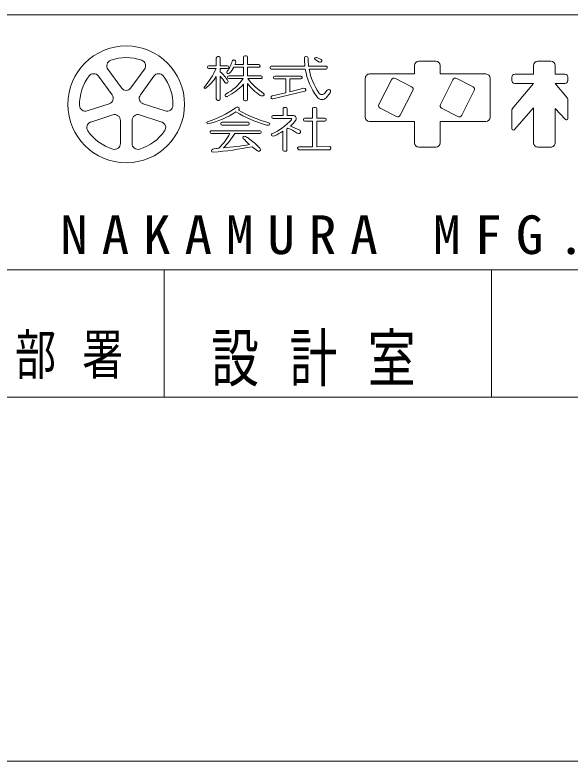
# Model space of a CAD drawing. Units: millimetres on the paper. Extents: x 0 to 420, y -594 to 297.
# Drawn here: x 307.79 to 338.32, y -594 to -553 of the extents above; entities that cross this region are included whole.
import ezdxf

# ---------------------------------------------------------------- set-up
doc = ezdxf.new("R2010")
doc.units = ezdxf.units.MM
for name, color, linetype, lineweight in [('0_2', 7, 'Continuous', 13), ('FMT', 7, 'Continuous', 13), ('FMT-TXT', 7, 'Continuous', 13)]:
    doc.layers.add(name, color=color, linetype=linetype, lineweight=lineweight)
doc.styles.add('ＭＳ ゴシック', font='')
doc.styles.get('ＭＳ ゴシック').set_extended_font_data('MS Gothic')

msp = doc.modelspace()

# ---------------------------------------------------------------- linework, layer by layer
at = {"layer": '0_2'}
msp.add_line((420, -594), (0, -594), dxfattribs=at)
at = {"layer": 'FMT'}
for p, q in [((28, -553), (403, -553)), ((307, -567), (392, -567)), ((316, -567), (316, -574)), ((334, -567), (334, -574)), ((403, -574), (28, -574))]:
    msp.add_line(p, q, dxfattribs=at)
at = {"layer": 'FMT-TXT'}
for p, q in [((318.864, -555.791), (318.864, -555.369)), ((318.944, -555.289), (319, -555.289)), ((319.08, -555.369), (319.08, -555.791)), ((319.834, -555.48), (319.876, -555.492)), ((320.361, -555.733), (320.361, -555.323)), ((320.441, -555.243), (320.5, -555.243)), ((320.58, -555.323), (320.581, -555.733)), ((323.808, -555.279), (323.79, -555.279)), ((324.285, -555.361), (324.282, -555.365)), ((324.287, -555.426), (324.517, -555.587)), ((324.384, -555.342), (324.627, -555.444)), ((324.664, -555.549), (324.665, -555.547)), ((329.999, -555.546), (330.933, -555.546)), ((337.251, -555.546), (336.542, -555.546)), ((318.378, -555.855), (318.378, -555.872)), ((318.864, -555.791), (318.442, -555.791)), ((318.442, -555.936), (318.854, -555.937)), ((319.08, -555.791), (319.482, -555.791)), ((319.482, -555.936), (319.08, -555.937)), ((319.08, -555.937), (319.08, -556.135)), ((319.546, -555.855), (319.546, -555.872)), ((320.361, -555.877), (319.828, -555.877)), ((319.89, -555.733), (320.361, -555.733)), ((320.361, -556.354), (320.361, -555.877)), ((320.581, -555.733), (321.206, -555.733)), ((320.581, -555.877), (320.581, -556.354)), ((321.206, -555.878), (320.581, -555.877)), ((321.27, -555.797), (321.27, -555.814)), ((321.823, -555.875), (321.823, -555.913)), ((323.734, -555.811), (321.887, -555.811)), ((324.898, -555.809), (323.94, -555.811)), ((324.962, -555.913), (324.962, -555.873)), ((329.759, -556.246), (329.759, -555.786)), ((331.173, -555.784), (331.176, -556.246)), ((336.302, -555.785), (336.301, -556.258)), ((337.491, -556.258), (337.491, -555.786)), ((313.133, -557.39), (312.385, -556.36)), ((313.65, -557.014), (312.902, -555.984)), ((314.168, -557.014), (314.916, -555.984)), ((314.686, -557.39), (315.434, -556.36)), ((319.483, -556.215), (319.484, -556.215)), ((319.544, -556.354), (320.361, -556.354)), ((320.581, -556.354), (321.327, -556.354)), ((321.887, -555.977), (323.755, -555.977)), ((323.511, -556.357), (322.072, -556.357)), ((323.967, -555.977), (324.898, -555.977)), ((327.295, -556.245), (329.759, -556.246)), ((331.176, -556.246), (333.679, -556.246)), ((336.301, -556.258), (335.271, -556.258)), ((338.033, -556.255), (337.491, -556.258)), ((318.864, -556.386), (318.864, -557.618)), ((319.078, -557.618), (319.08, -556.374)), ((319.443, -556.743), (319.466, -556.732)), ((319.48, -556.434), (319.48, -556.418)), ((320.346, -556.498), (319.544, -556.498)), ((320.58, -557.638), (320.581, -556.765)), ((321.327, -556.498), (320.598, -556.498)), ((321.391, -556.418), (321.391, -556.434)), ((322.008, -556.421), (322.008, -556.45)), ((322.071, -556.514), (322.682, -556.515)), ((322.682, -556.515), (322.682, -557.273)), ((322.913, -556.515), (323.511, -556.515)), ((322.913, -557.217), (322.913, -556.515)), ((323.575, -556.451), (323.575, -556.421)), ((327.055, -558.616), (327.055, -556.485)), ((328.494, -556.56), (327.804, -557.914)), ((328.709, -556.49), (329.601, -556.945)), ((331.872, -556.56), (331.182, -557.914)), ((332.087, -556.49), (332.979, -556.945)), ((333.919, -556.486), (333.919, -558.613)), ((335.111, -556.418), (335.111, -556.606)), ((336.301, -556.765), (335.139, -558.165)), ((335.271, -556.766), (336.301, -556.765)), ((337.491, -556.765), (338.175, -557.582)), ((337.491, -556.765), (338.034, -556.765)), ((338.194, -556.605), (338.194, -556.415)), ((318.226, -557.031), (318.216, -557.024)), ((320.361, -556.807), (320.361, -557.637)), ((322.913, -557.217), (323.684, -557.032)), ((323.78, -557.089), (323.782, -557.097)), ((324.823, -557.296), (324.953, -557.137)), ((329.671, -557.16), (328.981, -558.514)), ((333.049, -557.16), (332.359, -558.514)), ((319.351, -557.436), (319.356, -557.448)), ((321.477, -557.414), (321.488, -557.401)), ((321.871, -557.543), (321.871, -557.542)), ((321.931, -557.453), (322.682, -557.273)), ((323.723, -557.196), (321.969, -557.61)), ((324.662, -557.37), (324.668, -557.37)), ((324.902, -557.549), (325.124, -557.277)), ((312.973, -557.882), (311.762, -558.275)), ((314.846, -557.882), (316.056, -558.275)), ((318.944, -557.698), (318.998, -557.698)), ((320.441, -557.717), (320.5, -557.717)), ((324.682, -557.652), (324.685, -557.652)), ((338.194, -557.633), (338.194, -558.695)), ((322.532, -558.156), (322.532, -558.531)), ((322.701, -558.092), (322.596, -558.092)), ((322.765, -558.531), (322.765, -558.156)), ((324.155, -558.156), (324.156, -558.675)), ((324.32, -558.092), (324.219, -558.092)), ((324.384, -558.675), (324.384, -558.156)), ((327.874, -558.13), (328.766, -558.584)), ((331.252, -558.13), (332.144, -558.584)), ((335.121, -558.216), (335.121, -559.246)), ((336.301, -558.107), (335.261, -559.299)), ((336.301, -558.107), (336.301, -560.03)), ((337.491, -558.134), (338.055, -558.749)), ((337.494, -560.03), (337.491, -558.134)), ((313.17, -558.491), (311.96, -558.884)), ((313.589, -558.795), (313.589, -560.068)), ((314.229, -558.795), (314.229, -560.068)), ((314.648, -558.491), (315.859, -558.884)), ((321.923, -558.595), (321.923, -558.626)), ((322.532, -558.531), (321.987, -558.531)), ((321.987, -558.69), (322.964, -558.69)), ((322.765, -558.531), (323.1, -558.531)), ((323.661, -558.739), (323.661, -558.768)), ((324.156, -558.675), (323.725, -558.675)), ((324.832, -558.676), (324.384, -558.675)), ((324.895, -558.77), (324.895, -558.74)), ((319.12, -558.988), (319.12, -558.963)), ((319.184, -558.899), (319.647, -558.898)), ((320.612, -559.052), (319.184, -559.052)), ((319.647, -558.898), (320.612, -558.898)), ((320.676, -558.962), (320.676, -558.988)), ((321.704, -559.059), (321.741, -559.059)), ((321.801, -558.997), (321.801, -558.999)), ((323.725, -558.832), (324.156, -558.834)), ((324.156, -558.834), (324.156, -560.24)), ((324.384, -558.834), (324.831, -558.834)), ((324.384, -560.24), (324.384, -558.834)), ((329.759, -558.856), (327.295, -558.856)), ((329.763, -560.031), (329.759, -558.856)), ((333.68, -558.853), (331.176, -558.856)), ((331.176, -558.856), (331.176, -560.03)), ((318.528, -559.456), (318.528, -559.432)), ((318.592, -559.368), (318.879, -559.369)), ((319.607, -559.52), (318.592, -559.52)), ((318.879, -559.369), (321.259, -559.369)), ((321.259, -559.52), (319.879, -559.52)), ((321.323, -559.433), (321.323, -559.456)), ((322.525, -559.395), (322.525, -560.427)), ((322.746, -560.427), (322.746, -559.267)), ((323.336, -560.304), (323.336, -560.34)), ((324.156, -560.24), (323.4, -560.24)), ((323.4, -560.404), (325.101, -560.404)), ((325.101, -560.239), (324.384, -560.24)), ((325.165, -560.34), (325.165, -560.303)), ((330.936, -560.27), (330.003, -560.27)), ((336.541, -560.27), (337.254, -560.27)), ((322.589, -560.491), (322.682, -560.491))]:
    msp.add_line(p, q, dxfattribs=at)
msp.add_circle((313.909, -557.914), 3.208, dxfattribs=at)
for centre, radius, start, end in [((313.161, -555.796), 0.32, 109.4484, 216), ((313.909, -557.914), 2.567, 70.5516, 109.4484), ((314.657, -555.796), 0.32, 324, 70.5516), ((318.944, -555.369), 0.08, 90, 180), ((319, -555.369), 0.08, 0.0307, 90), ((318.143, -555.117), 1.644, 323.3266, 345.2521), ((319.81, -555.556), 0.08, 73.055, 165.2521), ((319.853, -555.569), 0.08, 348.1504, 73.055), ((320.441, -555.323), 0.08, 90, 180), ((320.5, -555.323), 0.08, 0.1017, 90), ((323.79, -555.359), 0.08, 90, 179.055), ((327.231, -555.415), 3.521, 179.055, 186.4496), ((323.808, -555.379), 0.1, 0.7387, 90), ((327.427, -555.332), 3.52, 180.7387, 187.8171), ((324.31, -555.393), 0.04, 135, 235.1341), ((324.349, -555.425), 0.09, 67.1197, 135), ((324.574, -555.504), 0.1, 235.1341, 333.7088), ((324.598, -555.513), 0.075, 333.7088, 67.1197), ((329.999, -555.786), 0.24, 90, 180), ((330.933, -555.786), 0.24, 0.3785, 90), ((336.542, -555.786), 0.24, 90, 179.8344), ((337.251, -555.786), 0.24, 0, 90), ((315.276, -554.36), 3.91, 318.5318, 336.218), ((318.442, -555.855), 0.064, 90, 180), ((318.442, -555.872), 0.064, 180, 269.9609), ((319.482, -555.855), 0.064, 0, 90), ((319.482, -555.872), 0.064, 270.04, 0), ((318.772, -555.342), 1.184, 313.1417, 333.1564), ((318.772, -555.342), 1.184, 340.707, 348.1504), ((321.206, -555.797), 0.064, 0, 90), ((321.206, -555.814), 0.064, 269.9008, 0), ((321.887, -555.875), 0.064, 90, 180), ((321.887, -555.913), 0.064, 180, 270), ((324.898, -555.873), 0.064, 0, 90.069), ((324.898, -555.913), 0.064, 270, 0), ((313.909, -557.914), 2.567, 142.5516, 181.4484), ((312.126, -556.548), 0.32, 36, 142.5516), ((315.693, -556.548), 0.32, 37.4484, 144), ((313.909, -557.914), 2.567, 358.5516, 37.4484), ((317.838, -557.634), 1.947, 31.4581, 50.3553), ((319.526, -556.147), 0.08, 143.3266, 237.7081), ((319.544, -556.418), 0.064, 89.9534, 180), ((319.527, -556.148), 0.08, 237.7081, 313.1417), ((321.327, -556.418), 0.064, 0, 90), ((322.072, -556.421), 0.064, 90, 180), ((323.511, -556.421), 0.064, 0, 90), ((327.231, -555.415), 3.521, 189.1813, 216.5127), ((327.427, -555.332), 3.52, 190.5641, 213.6121), ((327.295, -556.485), 0.24, 89.9739, 180), ((333.679, -556.486), 0.24, 0, 90), ((335.271, -556.418), 0.16, 90, 180), ((338.034, -556.415), 0.16, 0, 90.296), ((316.616, -554.94), 2.673, 308.6283, 327.2542), ((317.113, -558.151), 2.651, 32.8157, 42.0907), ((319.408, -556.671), 0.08, 212.8157, 296.2523), ((318.025, -554.849), 2.847, 298.3898, 324.6168), ((319.43, -556.66), 0.08, 296.2523, 31.4581), ((319.544, -556.434), 0.064, 180, 270), ((322.675, -555.261), 2.579, 215.6831, 237.2713), ((323.311, -554.504), 3.367, 216.3073, 236.7214), ((321.327, -556.434), 0.064, 269.9975, 0), ((322.072, -556.45), 0.064, 180, 269.8862), ((323.511, -556.451), 0.064, 270, 0), ((328.637, -556.633), 0.16, 63, 153), ((332.015, -556.633), 0.16, 63, 153), ((335.271, -556.606), 0.16, 180, 270.0514), ((338.034, -556.605), 0.16, 270, 0), ((313.909, -556.825), 0.32, 216, 324), ((318.243, -556.982), 0.05, 138.5318, 236.5396), ((318.254, -556.989), 0.05, 236.5396, 308.6283), ((317.773, -554.322), 3.589, 298.1587, 316.156), ((323.703, -557.11), 0.08, 15.3419, 103.4878), ((323.705, -557.118), 0.08, 283.2719, 15.3419), ((325.038, -557.207), 0.11, 320.82, 140.82), ((329.528, -557.087), 0.16, 333, 63), ((332.906, -557.087), 0.16, 333, 63), ((312.874, -557.578), 0.32, 288, 36), ((314.945, -557.578), 0.32, 144, 252), ((319.409, -557.41), 0.064, 118.3898, 204.0477), ((319.429, -557.415), 0.08, 204.0477, 298.1587), ((321.367, -557.296), 0.16, 237.2713, 319.0363), ((321.428, -557.372), 0.064, 319.0363, 56.7214), ((321.95, -557.531), 0.08, 103.4878, 188.3977), ((321.95, -557.532), 0.08, 188.3977, 283.2719), ((324.682, -557.302), 0.35, 216.5127, 270), ((324.662, -557.17), 0.2, 213.6121, 270), ((324.668, -557.17), 0.2, 270, 320.82), ((324.685, -557.372), 0.28, 270, 320.82), ((338.114, -557.633), 0.08, 0, 39.9473), ((311.664, -557.971), 0.32, 181.4484, 288), ((316.155, -557.971), 0.32, 252, 358.5516), ((318.944, -557.618), 0.08, 180, 270), ((318.998, -557.618), 0.08, 270, 359.923), ((320.441, -557.637), 0.08, 180, 270), ((320.5, -557.637), 0.08, 270, 359.9476), ((327.947, -557.987), 0.16, 153, 243), ((331.325, -557.987), 0.16, 153, 243), ((316.938, -554.041), 5.037, 286.5979, 306.3067), ((317.594, -554.92), 4.136, 281.2777, 304.5389), ((320.03, -558.249), 0.185, 80.5116, 126.3067), ((323.561, -552.27), 7.058, 239.1254, 253.5438), ((320.047, -558.146), 0.08, 359.8949, 80.5116), ((323.906, -551.343), 7.887, 240.9998, 254.1342), ((320.001, -558.146), 0.126, 310.5564, 359.8949), ((322.596, -558.156), 0.064, 90, 180.1155), ((322.701, -558.156), 0.064, 0, 90), ((324.219, -558.156), 0.064, 90, 180.1269), ((324.32, -558.156), 0.064, 0, 90), ((335.201, -558.216), 0.08, 140.3251, 180), ((313.269, -558.795), 0.32, 0, 108), ((314.549, -558.795), 0.32, 72, 180), ((320.618, -556.613), 3.2, 294.0522, 317.937), ((321.987, -558.595), 0.064, 90, 180), ((321.987, -558.626), 0.064, 180, 270), ((321.8, -557.835), 1.716, 311.4778, 326.5956), ((322.964, -558.73), 0.04, 317.937, 90), ((323.1, -558.691), 0.16, 326.5956, 90), ((323.725, -558.739), 0.064, 90, 180), ((323.725, -558.768), 0.064, 180, 269.7936), ((324.831, -558.74), 0.064, 0, 89.825), ((324.831, -558.77), 0.064, 270, 0), ((327.295, -558.616), 0.24, 180, 270), ((328.838, -558.441), 0.16, 243, 333), ((332.216, -558.441), 0.16, 243, 333), ((333.679, -558.613), 0.24, 270.0712, 0), ((338.114, -558.695), 0.08, 222.4969, 0), ((312.059, -559.188), 0.32, 108, 214.5516), ((315.76, -559.188), 0.32, 325.4484, 72), ((318.392, -558.922), 0.056, 106.5979, 281.2777), ((319.184, -558.963), 0.064, 90.091, 180), ((319.184, -558.988), 0.064, 180, 270), ((320.612, -558.962), 0.064, 0, 90), ((320.612, -558.988), 0.064, 270, 0), ((321.704, -558.559), 0.5, 253.5438, 270), ((321.741, -558.999), 0.06, 270, 0), ((321.731, -558.997), 0.07, 0, 74.1342), ((321.8, -557.835), 1.716, 303.4477, 305.5445), ((322.005, -561.366), 2.277, 55.9176, 69.6183), ((322.13, -561.73), 2.731, 61.1589, 72.8161), ((313.909, -557.914), 2.567, 214.5516, 253.4484), ((313.909, -557.914), 2.567, 286.5516, 325.4484), ((318.592, -559.432), 0.064, 89.7561, 180), ((318.592, -559.456), 0.064, 180, 270), ((316.606, -557.888), 3.416, 314.3688, 331.4566), ((316.259, -557.276), 4.259, 314.6689, 328.1959), ((321.259, -559.433), 0.064, 0, 90), ((321.259, -559.456), 0.064, 270, 0), ((321.947, -559.59), 0.06, 114.0522, 254.3474), ((321.985, -559.455), 0.2, 254.3474, 294.3427), ((320.346, -555.832), 4.176, 294.3427, 301.4638), ((323.449, -559.231), 0.3, 235.9176, 255.584), ((323.399, -559.425), 0.1, 255.584, 61.1589), ((335.201, -559.246), 0.08, 180, 318.9004), ((320.392, -559.736), 0.069, 73.9653, 223.4196), ((324.532, -555.819), 5.769, 223.4196, 228.2791), ((320.218, -560.343), 0.7, 54.0593, 73.9653), ((317.61, -563.94), 5.143, 44.7785, 54.0593), ((330.003, -560.03), 0.24, 180.1481, 270), ((330.936, -560.03), 0.24, 270, 0), ((336.541, -560.03), 0.24, 180, 270), ((337.254, -560.03), 0.24, 270, 0.092), ((313.269, -560.068), 0.32, 253.4484, 0), ((314.549, -560.068), 0.32, 180, 286.5516), ((318.68, -560.461), 0.0882, 100.5715, 275.2814), ((319.27, -563.622), 3.303, 94.7858, 100.5715), ((316.725, -539.306), 21.334, 275.2814, 281.0904), ((318.01, -544.559), 15.794, 274.5167, 279.7816), ((324.532, -555.819), 5.769, 230.0591, 233.8086), ((321.187, -560.39), 0.104, 233.8086, 44.7785), ((322.589, -560.427), 0.064, 180, 270), ((322.682, -560.427), 0.064, 270, 0.0761), ((323.4, -560.304), 0.064, 90, 180), ((323.4, -560.34), 0.064, 180, 270), ((325.101, -560.303), 0.064, 0, 90.0678), ((325.101, -560.34), 0.064, 270, 0)]:
    msp.add_arc(centre, radius, start, end, dxfattribs=at)

# ---------------------------------------------------------------- texts
at = {"layer": 'FMT-TXT', "attachment_point": 7, "style": 'ＭＳ ゴシック'}
for s, insert, char_height in [('\\T1.5;\\W1.05;NAKAMURA\\~MFG.\\~CORPORATION', (310.279, -566.175), 2.126), ('\\T1.64;\\W0.75;部署', (307.8, -573), 2.199), ('\\T1.64;\\W0.75;設計室', (318.583, -573.417), 2.566)]:
    msp.add_mtext(s, dxfattribs=dict(at, insert=insert, char_height=char_height))

doc.saveas('drawing.dxf')
